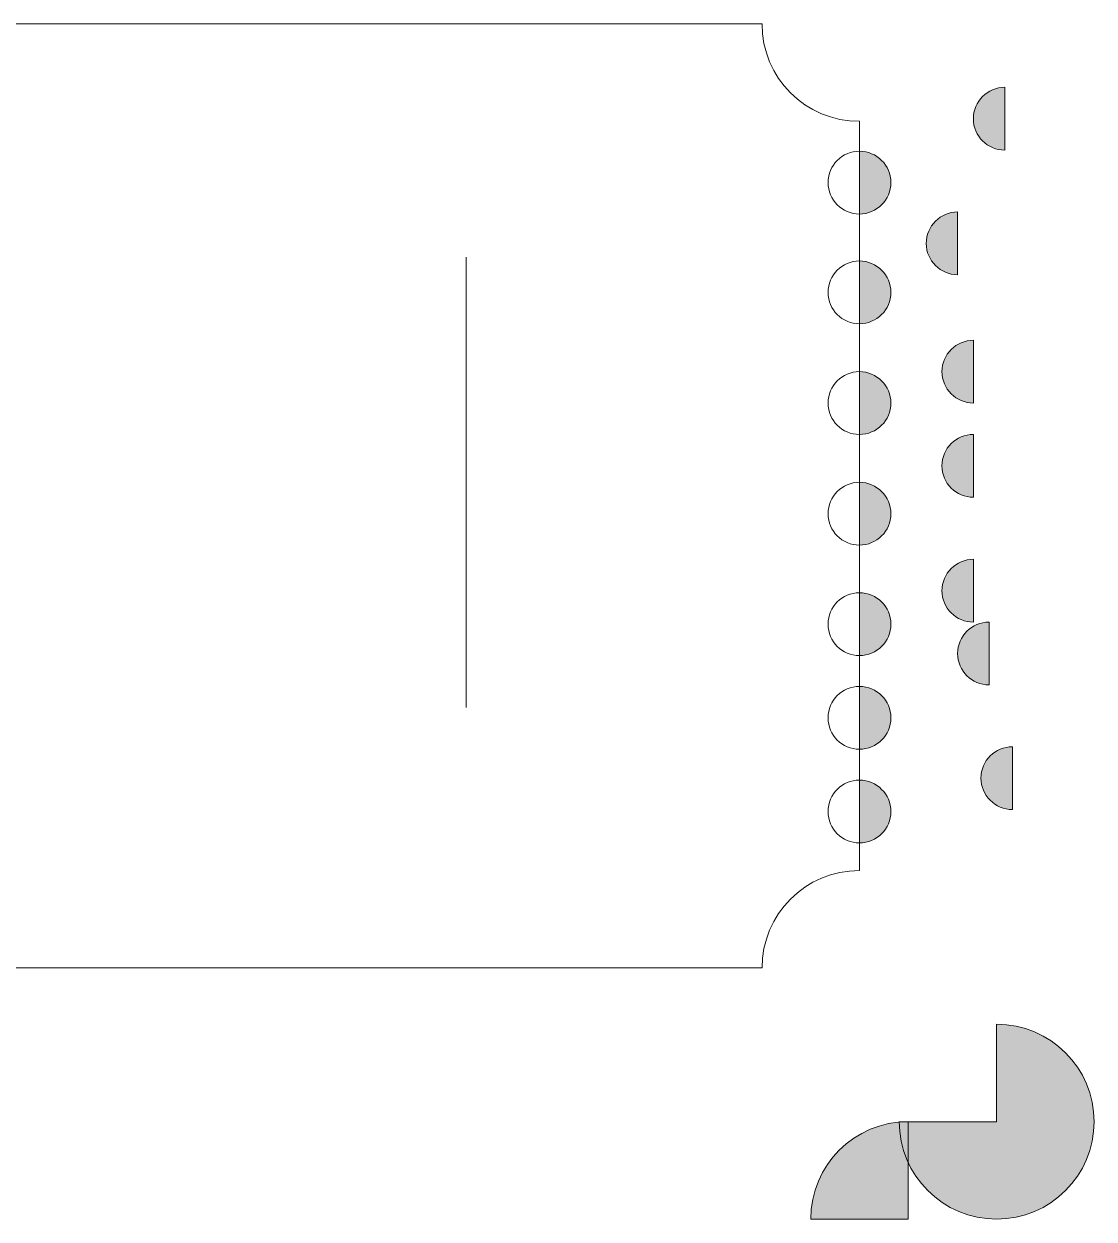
# Model space of a CAD drawing. Extents: x -4 to 110, y -68 to 4.
# Drawn here: x 66.98 to 109.52, y -60.05 to -12.55 of the extents above; entities that cross this region are included whole.
import ezdxf

# ---------------------------------------------------------------- set-up
doc = ezdxf.new("R2010")
doc.units = 0
doc.header["$MEASUREMENT"] = 0
doc.layers.add('레이어 1', color=7, linetype='Continuous', lineweight=0)

msp = doc.modelspace()

# ---------------------------------------------------------------- hatches: boundary and pattern name
at = {"layer": '레이어 1', "true_color": 0xfbe6ef, "transparency": 33554687}
h = msp.add_hatch(color=7, dxfattribs=at)
h.dxf.hatch_style = 2
edge = h.paths.add_edge_path()
edge.add_spline(control_points=[(104.717, -16.314), (104.717, -17.003), (105.276, -17.562), (105.965, -17.562), (105.965, -17.562), (105.965, -15.066), (105.965, -15.066), (105.276, -15.066), (104.717, -15.625), (104.717, -16.314)], knot_values=[0, 0, 0, 0, 1, 1, 1, 2, 2, 2, 3, 3, 3, 3], degree=3, periodic=0)
h = msp.add_hatch(color=7, dxfattribs=at)
h.dxf.hatch_style = 2
edge = h.paths.add_edge_path()
edge.add_spline(control_points=[(101.438, -18.854), (101.438, -18.164), (100.879, -17.606), (100.19, -17.606), (100.19, -17.606), (100.19, -20.102), (100.19, -20.102), (100.879, -20.102), (101.438, -19.543), (101.438, -18.854)], knot_values=[0, 0, 0, 0, 1, 1, 1, 2, 2, 2, 3, 3, 3, 3], degree=3, periodic=0)
h = msp.add_hatch(color=7, dxfattribs=at)
h.dxf.hatch_style = 2
edge = h.paths.add_edge_path()
edge.add_spline(control_points=[(102.845, -21.268), (102.845, -21.958), (103.404, -22.516), (104.093, -22.516), (104.093, -22.516), (104.093, -20.02), (104.093, -20.02), (103.404, -20.02), (102.845, -20.579), (102.845, -21.268)], knot_values=[0, 0, 0, 0, 1, 1, 1, 2, 2, 2, 3, 3, 3, 3], degree=3, periodic=0)
h = msp.add_hatch(color=7, dxfattribs=at)
h.dxf.hatch_style = 2
edge = h.paths.add_edge_path()
edge.add_spline(control_points=[(101.438, -23.217), (101.438, -22.528), (100.879, -21.969), (100.19, -21.969), (100.19, -21.969), (100.19, -24.465), (100.19, -24.465), (100.879, -24.465), (101.438, -23.907), (101.438, -23.217)], knot_values=[0, 0, 0, 0, 1, 1, 1, 2, 2, 2, 3, 3, 3, 3], degree=3, periodic=0)
h = msp.add_hatch(color=7, dxfattribs=at)
h.dxf.hatch_style = 2
edge = h.paths.add_edge_path()
edge.add_spline(control_points=[(103.469, -26.369), (103.469, -27.058), (104.028, -27.617), (104.717, -27.617), (104.717, -27.617), (104.717, -25.121), (104.717, -25.121), (104.028, -25.121), (103.469, -25.679), (103.469, -26.369)], knot_values=[0, 0, 0, 0, 1, 1, 1, 2, 2, 2, 3, 3, 3, 3], degree=3, periodic=0)
h = msp.add_hatch(color=7, dxfattribs=at)
h.dxf.hatch_style = 2
edge = h.paths.add_edge_path()
edge.add_spline(control_points=[(101.438, -27.617), (101.438, -26.927), (100.879, -26.369), (100.19, -26.369), (100.19, -26.369), (100.19, -28.865), (100.19, -28.865), (100.879, -28.865), (101.438, -28.306), (101.438, -27.617)], knot_values=[0, 0, 0, 0, 1, 1, 1, 2, 2, 2, 3, 3, 3, 3], degree=3, periodic=0)
h = msp.add_hatch(color=7, dxfattribs=at)
h.dxf.hatch_style = 2
edge = h.paths.add_edge_path()
edge.add_spline(control_points=[(103.469, -30.113), (103.469, -30.802), (104.028, -31.361), (104.717, -31.361), (104.717, -31.361), (104.717, -28.865), (104.717, -28.865), (104.028, -28.865), (103.469, -29.424), (103.469, -30.113)], knot_values=[0, 0, 0, 0, 1, 1, 1, 2, 2, 2, 3, 3, 3, 3], degree=3, periodic=0)
h = msp.add_hatch(color=7, dxfattribs=at)
h.dxf.hatch_style = 2
edge = h.paths.add_edge_path()
edge.add_spline(control_points=[(101.438, -32.016), (101.438, -31.327), (100.879, -30.768), (100.19, -30.768), (100.19, -30.768), (100.19, -33.264), (100.19, -33.264), (100.879, -33.264), (101.438, -32.705), (101.438, -32.016)], knot_values=[0, 0, 0, 0, 1, 1, 1, 2, 2, 2, 3, 3, 3, 3], degree=3, periodic=0)
h = msp.add_hatch(color=7, dxfattribs=at)
h.dxf.hatch_style = 2
edge = h.paths.add_edge_path()
edge.add_spline(control_points=[(103.469, -35.077), (103.469, -35.766), (104.028, -36.325), (104.717, -36.325), (104.717, -36.325), (104.717, -33.828), (104.717, -33.828), (104.028, -33.828), (103.469, -34.387), (103.469, -35.077)], knot_values=[0, 0, 0, 0, 1, 1, 1, 2, 2, 2, 3, 3, 3, 3], degree=3, periodic=0)
h = msp.add_hatch(color=7, dxfattribs=at)
h.dxf.hatch_style = 2
edge = h.paths.add_edge_path()
edge.add_spline(control_points=[(101.438, -36.406), (101.438, -35.717), (100.879, -35.158), (100.19, -35.158), (100.19, -35.158), (100.19, -37.654), (100.19, -37.654), (100.879, -37.654), (101.438, -37.095), (101.438, -36.406)], knot_values=[0, 0, 0, 0, 1, 1, 1, 2, 2, 2, 3, 3, 3, 3], degree=3, periodic=0)
h = msp.add_hatch(color=7, dxfattribs=at)
h.dxf.hatch_style = 2
edge = h.paths.add_edge_path()
edge.add_spline(control_points=[(104.093, -37.573), (104.093, -38.262), (104.652, -38.821), (105.341, -38.821), (105.341, -38.821), (105.341, -36.325), (105.341, -36.325), (104.652, -36.325), (104.093, -36.883), (104.093, -37.573)], knot_values=[0, 0, 0, 0, 1, 1, 1, 2, 2, 2, 3, 3, 3, 3], degree=3, periodic=0)
h = msp.add_hatch(color=7, dxfattribs=at)
h.dxf.hatch_style = 2
edge = h.paths.add_edge_path()
edge.add_spline(control_points=[(101.438, -40.13), (101.438, -39.441), (100.879, -38.882), (100.19, -38.882), (100.19, -38.882), (100.19, -41.378), (100.19, -41.378), (100.879, -41.378), (101.438, -40.82), (101.438, -40.13)], knot_values=[0, 0, 0, 0, 1, 1, 1, 2, 2, 2, 3, 3, 3, 3], degree=3, periodic=0)
h = msp.add_hatch(color=7, dxfattribs=at)
h.dxf.hatch_style = 2
edge = h.paths.add_edge_path()
edge.add_spline(control_points=[(105.02, -42.525), (105.02, -43.214), (105.579, -43.773), (106.268, -43.773), (106.268, -43.773), (106.268, -41.277), (106.268, -41.277), (105.579, -41.277), (105.02, -41.836), (105.02, -42.525)], knot_values=[0, 0, 0, 0, 1, 1, 1, 2, 2, 2, 3, 3, 3, 3], degree=3, periodic=0)
h = msp.add_hatch(color=7, dxfattribs=at)
h.dxf.hatch_style = 2
edge = h.paths.add_edge_path()
edge.add_spline(control_points=[(101.438, -43.855), (101.438, -43.165), (100.879, -42.606), (100.19, -42.606), (100.19, -42.606), (100.19, -45.103), (100.19, -45.103), (100.879, -45.103), (101.438, -44.544), (101.438, -43.855)], knot_values=[0, 0, 0, 0, 1, 1, 1, 2, 2, 2, 3, 3, 3, 3], degree=3, periodic=0)
h = msp.add_hatch(color=7, dxfattribs=at)
h.dxf.hatch_style = 2
edge = h.paths.add_edge_path()
edge.add_spline(control_points=[(105.644, -52.309), (105.644, -52.309), (105.644, -56.182), (105.644, -56.182), (105.644, -56.182), (101.771, -56.182), (101.771, -56.182), (101.771, -58.321), (103.505, -60.055), (105.644, -60.055), (107.783, -60.055), (109.517, -58.321), (109.517, -56.182), (109.517, -54.043), (107.783, -52.309), (105.644, -52.309)], knot_values=[0, 0, 0, 0, 1, 1, 1, 2, 2, 2, 3, 3, 3, 4, 4, 4, 5, 5, 5, 5], degree=3, periodic=0)
h = msp.add_hatch(color=7, dxfattribs=at)
h.dxf.hatch_style = 2
edge = h.paths.add_edge_path()
edge.add_spline(control_points=[(102.126, -56.182), (99.987, -56.182), (98.253, -57.916), (98.253, -60.054), (98.253, -60.054), (102.126, -60.054), (102.126, -60.054), (102.126, -60.054), (102.126, -56.182), (102.126, -56.182)], knot_values=[0, 0, 0, 0, 1, 1, 1, 2, 2, 2, 3, 3, 3, 3], degree=3, periodic=0)

# ---------------------------------------------------------------- linework, layer by layer
at = {"layer": '레이어 1', "color": 250, "lineweight": 9, "true_color": 0x231815}
msp.add_line((84.564, -21.812), (84.564, -39.724), dxfattribs=at)
for points, knots in [([(100.19, -17.606), (100.19, -17.606), (100.19, -16.418), (100.19, -16.418), (98.051, -16.418), (96.317, -14.684), (96.317, -12.545), (96.317, -12.545), (3.873, -12.545), (3.873, -12.545), (3.873, -14.684), (2.139, -16.418), (0, -16.418), (0, -16.418), (0, -17.524), (0, -17.524), (0.689, -17.524), (1.248, -18.083), (1.248, -18.772), (1.248, -19.462), (0.689, -20.02), (0, -20.02), (0, -20.02), (0, -21.888), (0, -21.888), (0.689, -21.888), (1.248, -22.447), (1.248, -23.136), (1.248, -23.825), (0.689, -24.384), (0, -24.384), (0, -24.384), (0, -26.287), (0, -26.287), (0.689, -26.287), (1.248, -26.846), (1.248, -27.535), (1.248, -28.225), (0.689, -28.783), (0, -28.783), (0, -28.783), (0, -30.687), (0, -30.687), (0.689, -30.687), (1.248, -31.245), (1.248, -31.935), (1.248, -32.624), (0.689, -33.183), (0, -33.183), (0, -33.183), (0, -35.077), (0, -35.077), (0.689, -35.077), (1.248, -35.635), (1.248, -36.325), (1.248, -37.014), (0.689, -37.573), (0, -37.573), (0, -37.573), (0, -38.801), (0, -38.801), (0.689, -38.801), (1.248, -39.36), (1.248, -40.049), (1.248, -40.738), (0.689, -41.297), (0, -41.297), (0, -41.297), (0, -42.525), (0, -42.525), (0.689, -42.525), (1.248, -43.084), (1.248, -43.773), (1.248, -44.462), (0.689, -45.021), (0, -45.021), (0, -45.021), (0, -46.127), (0, -46.127), (2.139, -46.127), (3.873, -47.861), (3.873, -50), (3.873, -50.025), (3.866, -50.048), (3.865, -50.073), (3.865, -50.073), (96.317, -50.073), (96.317, -50.073), (96.317, -47.934), (98.051, -46.2), (100.19, -46.2), (100.19, -46.2), (100.19, -45.103), (100.19, -45.103), (99.5, -45.103), (98.942, -44.544), (98.942, -43.855), (98.942, -43.165), (99.5, -42.606), (100.19, -42.606), (100.19, -42.606), (100.19, -41.378), (100.19, -41.378), (99.5, -41.378), (98.942, -40.82), (98.942, -40.13), (98.942, -39.441), (99.5, -38.882), (100.19, -38.882), (100.19, -38.882), (100.19, -37.654), (100.19, -37.654), (99.5, -37.654), (98.942, -37.095), (98.942, -36.406), (98.942, -35.717), (99.5, -35.158), (100.19, -35.158), (100.19, -35.158), (100.19, -33.264), (100.19, -33.264), (99.5, -33.264), (98.942, -32.705), (98.942, -32.016), (98.942, -31.327), (99.5, -30.768), (100.19, -30.768), (100.19, -30.768), (100.19, -28.865), (100.19, -28.865), (99.5, -28.865), (98.942, -28.306), (98.942, -27.617), (98.942, -26.927), (99.5, -26.369), (100.19, -26.369), (100.19, -26.369), (100.19, -24.465), (100.19, -24.465), (99.5, -24.465), (98.942, -23.907), (98.942, -23.217), (98.942, -22.528), (99.5, -21.969), (100.19, -21.969), (100.19, -21.969), (100.19, -20.102), (100.19, -20.102), (99.5, -20.102), (98.942, -19.543), (98.942, -18.854), (98.942, -18.164), (99.5, -17.606), (100.19, -17.606)], [0, 0, 0, 0, 1, 1, 1, 2, 2, 2, 3, 3, 3, 4, 4, 4, 5, 5, 5, 6, 6, 6, 7, 7, 7, 8, 8, 8, 9, 9, 9, 10, 10, 10, 11, 11, 11, 12, 12, 12, 13, 13, 13, 14, 14, 14, 15, 15, 15, 16, 16, 16, 17, 17, 17, 18, 18, 18, 19, 19, 19, 20, 20, 20, 21, 21, 21, 22, 22, 22, 23, 23, 23, 24, 24, 24, 25, 25, 25, 26, 26, 26, 27, 27, 27, 28, 28, 28, 29, 29, 29, 30, 30, 30, 31, 31, 31, 32, 32, 32, 33, 33, 33, 34, 34, 34, 35, 35, 35, 36, 36, 36, 37, 37, 37, 38, 38, 38, 39, 39, 39, 40, 40, 40, 41, 41, 41, 42, 42, 42, 43, 43, 43, 44, 44, 44, 45, 45, 45, 46, 46, 46, 47, 47, 47, 48, 48, 48, 49, 49, 49, 50, 50, 50, 51, 51, 51, 51]), ([(104.717, -16.314), (104.717, -17.003), (105.276, -17.562), (105.965, -17.562), (105.965, -17.562), (105.965, -15.066), (105.965, -15.066), (105.276, -15.066), (104.717, -15.625), (104.717, -16.314)], [0, 0, 0, 0, 1, 1, 1, 2, 2, 2, 3, 3, 3, 3]), ([(101.438, -18.854), (101.438, -18.164), (100.879, -17.606), (100.19, -17.606), (100.19, -17.606), (100.19, -20.102), (100.19, -20.102), (100.879, -20.102), (101.438, -19.543), (101.438, -18.854)], [0, 0, 0, 0, 1, 1, 1, 2, 2, 2, 3, 3, 3, 3]), ([(102.845, -21.268), (102.845, -21.958), (103.404, -22.516), (104.093, -22.516), (104.093, -22.516), (104.093, -20.02), (104.093, -20.02), (103.404, -20.02), (102.845, -20.579), (102.845, -21.268)], [0, 0, 0, 0, 1, 1, 1, 2, 2, 2, 3, 3, 3, 3]), ([(101.438, -23.217), (101.438, -22.528), (100.879, -21.969), (100.19, -21.969), (100.19, -21.969), (100.19, -24.465), (100.19, -24.465), (100.879, -24.465), (101.438, -23.907), (101.438, -23.217)], [0, 0, 0, 0, 1, 1, 1, 2, 2, 2, 3, 3, 3, 3]), ([(103.469, -26.369), (103.469, -27.058), (104.028, -27.617), (104.717, -27.617), (104.717, -27.617), (104.717, -25.121), (104.717, -25.121), (104.028, -25.121), (103.469, -25.679), (103.469, -26.369)], [0, 0, 0, 0, 1, 1, 1, 2, 2, 2, 3, 3, 3, 3]), ([(101.438, -27.617), (101.438, -26.927), (100.879, -26.369), (100.19, -26.369), (100.19, -26.369), (100.19, -28.865), (100.19, -28.865), (100.879, -28.865), (101.438, -28.306), (101.438, -27.617)], [0, 0, 0, 0, 1, 1, 1, 2, 2, 2, 3, 3, 3, 3]), ([(103.469, -30.113), (103.469, -30.802), (104.028, -31.361), (104.717, -31.361), (104.717, -31.361), (104.717, -28.865), (104.717, -28.865), (104.028, -28.865), (103.469, -29.424), (103.469, -30.113)], [0, 0, 0, 0, 1, 1, 1, 2, 2, 2, 3, 3, 3, 3]), ([(101.438, -32.016), (101.438, -31.327), (100.879, -30.768), (100.19, -30.768), (100.19, -30.768), (100.19, -33.264), (100.19, -33.264), (100.879, -33.264), (101.438, -32.705), (101.438, -32.016)], [0, 0, 0, 0, 1, 1, 1, 2, 2, 2, 3, 3, 3, 3]), ([(103.469, -35.077), (103.469, -35.766), (104.028, -36.325), (104.717, -36.325), (104.717, -36.325), (104.717, -33.828), (104.717, -33.828), (104.028, -33.828), (103.469, -34.387), (103.469, -35.077)], [0, 0, 0, 0, 1, 1, 1, 2, 2, 2, 3, 3, 3, 3]), ([(101.438, -36.406), (101.438, -35.717), (100.879, -35.158), (100.19, -35.158), (100.19, -35.158), (100.19, -37.654), (100.19, -37.654), (100.879, -37.654), (101.438, -37.095), (101.438, -36.406)], [0, 0, 0, 0, 1, 1, 1, 2, 2, 2, 3, 3, 3, 3]), ([(104.093, -37.573), (104.093, -38.262), (104.652, -38.821), (105.341, -38.821), (105.341, -38.821), (105.341, -36.325), (105.341, -36.325), (104.652, -36.325), (104.093, -36.883), (104.093, -37.573)], [0, 0, 0, 0, 1, 1, 1, 2, 2, 2, 3, 3, 3, 3]), ([(101.438, -40.13), (101.438, -39.441), (100.879, -38.882), (100.19, -38.882), (100.19, -38.882), (100.19, -41.378), (100.19, -41.378), (100.879, -41.378), (101.438, -40.82), (101.438, -40.13)], [0, 0, 0, 0, 1, 1, 1, 2, 2, 2, 3, 3, 3, 3]), ([(105.02, -42.525), (105.02, -43.214), (105.579, -43.773), (106.268, -43.773), (106.268, -43.773), (106.268, -41.277), (106.268, -41.277), (105.579, -41.277), (105.02, -41.836), (105.02, -42.525)], [0, 0, 0, 0, 1, 1, 1, 2, 2, 2, 3, 3, 3, 3]), ([(101.438, -43.855), (101.438, -43.165), (100.879, -42.606), (100.19, -42.606), (100.19, -42.606), (100.19, -45.103), (100.19, -45.103), (100.879, -45.103), (101.438, -44.544), (101.438, -43.855)], [0, 0, 0, 0, 1, 1, 1, 2, 2, 2, 3, 3, 3, 3]), ([(105.644, -52.309), (105.644, -52.309), (105.644, -56.182), (105.644, -56.182), (105.644, -56.182), (101.771, -56.182), (101.771, -56.182), (101.771, -58.321), (103.505, -60.055), (105.644, -60.055), (107.783, -60.055), (109.517, -58.321), (109.517, -56.182), (109.517, -54.043), (107.783, -52.309), (105.644, -52.309)], [0, 0, 0, 0, 1, 1, 1, 2, 2, 2, 3, 3, 3, 4, 4, 4, 5, 5, 5, 5]), ([(102.126, -56.182), (99.987, -56.182), (98.253, -57.916), (98.253, -60.054), (98.253, -60.054), (102.126, -60.054), (102.126, -60.054), (102.126, -60.054), (102.126, -56.182), (102.126, -56.182)], [0, 0, 0, 0, 1, 1, 1, 2, 2, 2, 3, 3, 3, 3])]:
    msp.add_open_spline(points, degree=3, knots=knots, dxfattribs=at)

doc.saveas('drawing.dxf')
